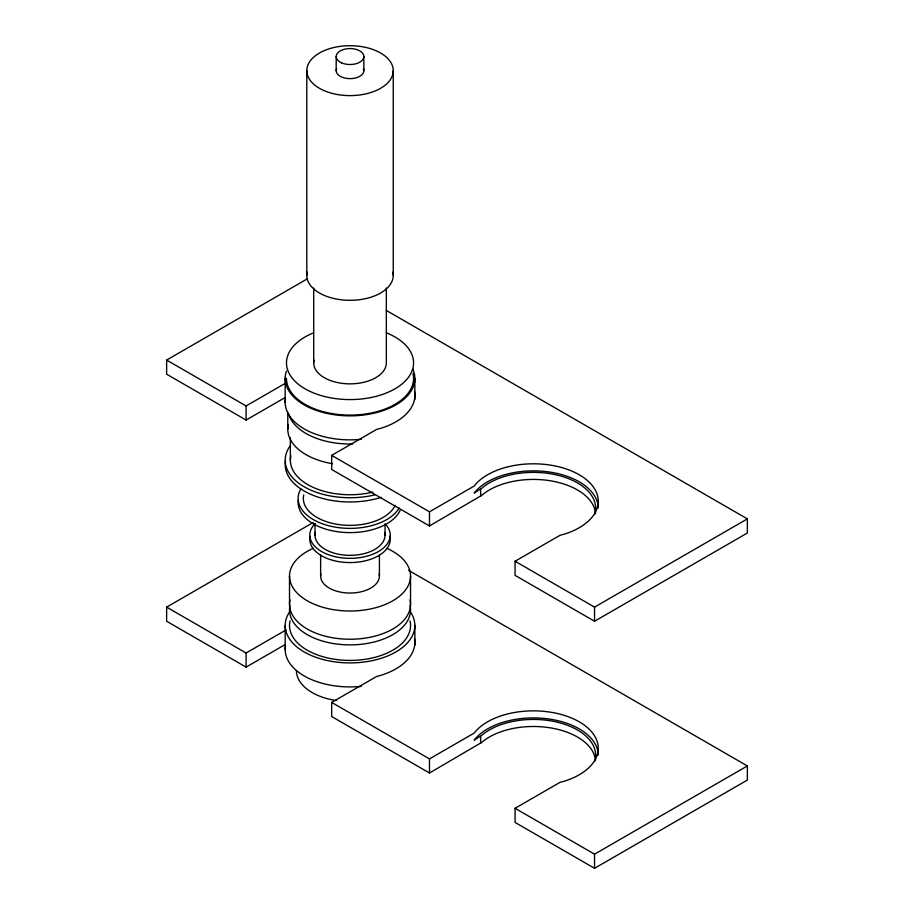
<?xml version="1.0" encoding="UTF-8"?>
<svg xmlns="http://www.w3.org/2000/svg" width="914" height="914" viewBox="0 0 914 914"><rect width="100%" height="100%" fill="white"/><g stroke="black" fill="none" stroke-linecap="round" stroke-linejoin="round"><path stroke-width="1.37" d="M598.247 508.035A64.837 37.44 0 0 0 546.652 471.658A64.837 37.44 0 0 0 474.16 493.092L481.724 488.282A62.243 35.932 0 0 1 556.398 474.903A62.243 35.932 0 0 1 594.808 514.228M414.499 391.432A64.837 37.44 0 0 1 380.989 428.255L376.625 429.42L331.679 455.366L331.679 469.476L429.489 525.95L481.724 495.342A62.243 35.932 0 0 1 549.634 480.661A62.243 35.932 0 0 1 595.528 513.074M598.247 755.09A64.837 37.44 0 0 0 546.652 718.712A64.837 37.44 0 0 0 474.16 740.157L481.724 735.336A62.243 35.932 0 0 1 556.398 721.969A62.243 35.932 0 0 1 594.808 761.282M414.499 638.486A64.837 37.44 0 0 1 380.989 675.309L376.625 676.474L331.679 702.42L331.679 716.542L429.489 773.004L481.724 742.396A62.243 35.932 0 0 1 549.634 727.727A62.243 35.932 0 0 1 595.528 760.14M285.077 397.567L246.095 420.063L166.634 374.192L166.634 360.07L307.127 278.953M246.095 420.063L246.095 405.953L285.945 382.943M285.077 644.621L246.095 667.129L166.634 621.246L166.634 607.125L313.296 522.454M429.489 525.95L429.489 511.829L474.16 486.042A64.837 37.44 0 0 1 577.397 473.738A64.837 37.44 0 0 1 564.384 534.13L560.019 535.296L515.073 561.242L515.073 575.363L594.546 621.246L747.366 533.011L747.366 518.889L386.245 310.394M246.095 667.129L246.095 653.007L285.945 630.009M515.073 561.242L594.546 607.125L747.366 518.889M429.489 773.004L429.489 758.894L474.16 733.097A64.837 37.44 0 0 1 577.397 720.792A64.837 37.44 0 0 1 564.384 781.184L560.019 782.35L515.073 808.296L515.073 822.417L594.546 868.3L747.366 780.065L747.366 765.943L408.501 570.302M515.073 808.296L594.546 854.179L747.366 765.943M166.634 360.07L246.095 405.953M331.679 455.366L429.489 511.829M166.634 607.125L246.095 653.007M331.679 702.42L429.489 758.894M594.546 607.125L594.546 621.246M594.546 854.179L594.546 868.3M480.638 489.356L480.638 496.416M480.638 736.41L480.638 743.47M414.865 378.419L414.865 399.601M414.865 625.484L414.865 645.25M410.535 576.071L410.535 604.303M393.249 70.652A43.221 24.952 0 0 1 328.412 92.268A43.221 24.952 0 0 1 328.412 49.048A43.221 24.952 0 0 1 393.249 70.652L393.249 275.365M386.336 288.07L386.336 362.892A36.309 20.965 0 0 1 347.651 383.811A36.309 20.965 0 0 1 314.016 360.15M385.034 523.836L385.034 535.124M379.413 554.889L379.413 576.071M363.852 56.542L363.852 70.652M336.192 56.542L336.192 70.652M320.631 554.889L320.631 576.071M315.01 523.836L315.01 535.124M313.708 288.07L313.708 362.892M306.796 70.652L306.796 275.365M290.366 437.715L290.366 460.302M289.51 576.071L289.51 604.303M287.773 412.305L287.773 429.249M285.179 378.419L285.179 402.423M285.179 625.484L285.179 649.477M386.862 548.354A60.518 34.938 0 0 1 394.642 599.675A60.518 34.938 0 0 1 305.402 599.675A60.518 34.938 0 0 1 313.182 548.354M386.473 332.845A63.546 36.686 0 0 1 397.487 387.285A63.546 36.686 0 0 1 302.557 387.285A63.546 36.686 0 0 1 313.571 332.845M336.146 700.547A53.595 30.95 0 0 1 296.422 670.659M389.878 536.335A40.205 23.204 0 0 1 350.016 562.567A40.205 23.204 0 0 1 310.166 536.335M332.605 463.741A62.243 35.932 0 0 1 288.31 424.553M410.02 605.388A60.518 34.938 0 0 1 350.016 644.884A60.518 34.938 0 0 1 290.024 605.388M385.674 524.408A40.205 23.204 0 0 1 349.148 558.328A40.205 23.204 0 0 1 315.204 523.516M384.737 532.485A35.018 20.211 0 0 1 350.016 555.346A35.018 20.211 0 0 1 315.307 532.485M379.161 573.855A29.397 16.966 0 0 1 350.016 593.037A29.397 16.966 0 0 1 320.883 573.855M392.883 272.109A43.221 24.952 0 0 1 350.016 300.318A43.221 24.952 0 0 1 307.161 272.109M361.281 439.291A64.837 37.44 0 0 1 285.499 398.755M352.735 443.976A62.243 35.932 0 0 1 288.607 413.916M381.207 497.353A64.837 37.44 0 0 1 314.29 495.776A64.837 37.44 0 0 1 285.499 460.873M399.144 508.047A51.87 29.945 0 0 1 333.347 526.784A51.87 29.945 0 0 1 300.9 488.796M395.111 505.396A46.683 26.952 0 0 1 340.911 524.853A46.683 26.952 0 0 1 303.734 494.908M361.281 686.345A64.837 37.44 0 0 1 285.499 645.81M409.929 611.158A64.837 37.44 0 0 1 350.016 662.913A64.837 37.44 0 0 1 290.115 611.158M410.02 620.914A60.518 34.938 0 0 1 350.016 660.422A60.518 34.938 0 0 1 290.024 620.914M374.831 494.885A64.837 37.44 0 0 1 304.168 486.774A64.837 37.44 0 0 1 290.115 445.975M372.843 492.12A59.65 34.435 0 0 1 290.88 455.812M400.126 510.412A51.87 29.945 0 0 1 341.013 532.154A51.87 29.945 0 0 1 298.352 500.049M410.02 599.744A60.518 34.938 0 0 1 350.016 639.24A60.518 34.938 0 0 1 290.024 599.744M412.648 368.73A64.837 37.44 0 0 1 352.141 415.836A64.837 37.44 0 0 1 286.425 371.118M413.025 373.632A63.546 36.686 0 0 1 354.175 415.025A63.546 36.686 0 0 1 286.482 378.419M363.384 68.584A13.836 7.986 0 0 1 350.016 78.638A13.836 7.986 0 0 1 336.66 68.584M341.596 62.872A13.836 7.986 0 0 0 363.738 57.582A13.836 7.986 0 0 0 344.727 49.162A13.836 7.986 0 0 0 341.596 62.872"/></g></svg>
